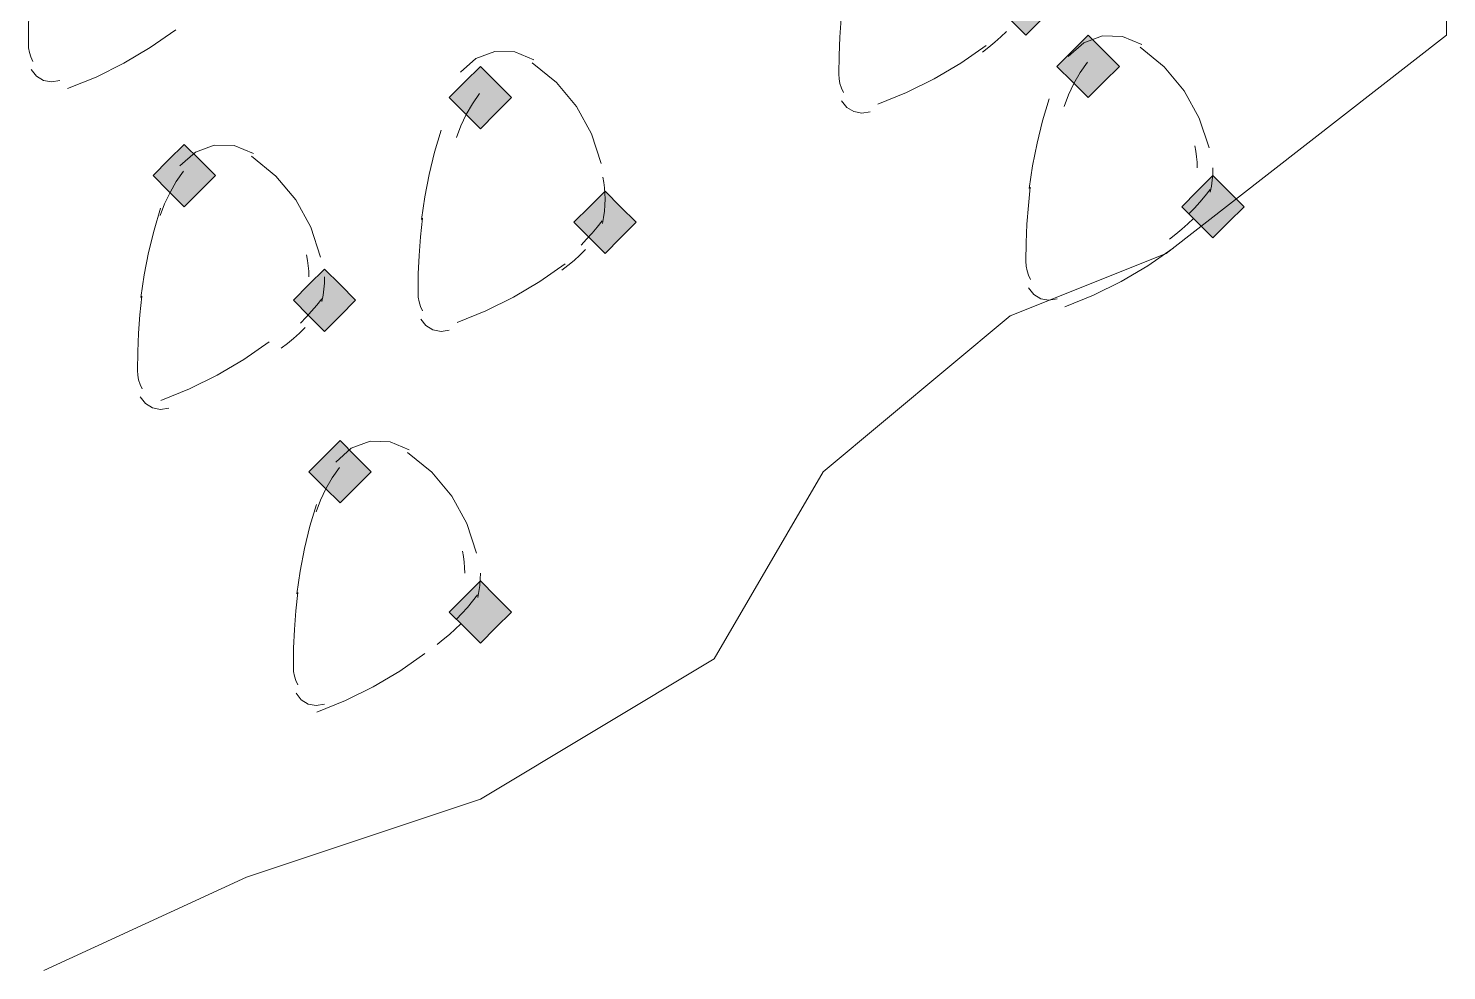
# Model space of a CAD drawing. Header units: millimetres. Extents: x 0 to 420, y 0 to 297.
# Drawn here: x 351.007 to 352.933, y 85.81 to 87.089 of the extents above; entities that cross this region are included whole.
import ezdxf

# ---------------------------------------------------------------- set-up
doc = ezdxf.new("R2010")
doc.units = ezdxf.units.MM

msp = doc.modelspace()

# ---------------------------------------------------------------- hatches: boundary and pattern name
for points in [[(352.3615, 87.1643), (352.3403, 87.1432), (352.3192, 87.122), (352.3403, 87.1008), (352.3615, 87.0797), (352.3827, 87.1008), (352.4038, 87.122), (352.3827, 87.1432), (352.3615, 87.1643)], [(352.4462, 87.0797), (352.425, 87.0585), (352.4038, 87.0373), (352.425, 87.0162), (352.4462, 86.995), (352.4673, 87.0162), (352.4885, 87.0373), (352.4673, 87.0585), (352.4462, 87.0797)], [(351.6207, 87.0373), (351.5995, 87.0162), (351.5783, 86.995), (351.5995, 86.9738), (351.6207, 86.9527), (351.6418, 86.9738), (351.663, 86.995), (351.6418, 87.0162), (351.6207, 87.0373)], [(351.2185, 86.9315), (351.1973, 86.9103), (351.1762, 86.8892), (351.1973, 86.868), (351.2185, 86.8468), (351.2397, 86.868), (351.2608, 86.8892), (351.2397, 86.9103), (351.2185, 86.9315)], [(352.6155, 86.8892), (352.5943, 86.868), (352.5732, 86.8468), (352.5943, 86.8257), (352.6155, 86.8045), (352.6367, 86.8257), (352.6578, 86.8468), (352.6367, 86.868), (352.6155, 86.8892)], [(351.79, 86.868), (351.7688, 86.8468), (351.7477, 86.8257), (351.7688, 86.8045), (351.79, 86.7833), (351.8112, 86.8045), (351.8323, 86.8257), (351.8112, 86.8468), (351.79, 86.868)], [(351.409, 86.7622), (351.3878, 86.741), (351.3667, 86.7198), (351.3878, 86.6987), (351.409, 86.6775), (351.4302, 86.6987), (351.4513, 86.7198), (351.4302, 86.741), (351.409, 86.7622)], [(351.4302, 86.5293), (351.409, 86.5082), (351.3878, 86.487), (351.409, 86.4658), (351.4302, 86.4447), (351.4513, 86.4658), (351.4725, 86.487), (351.4513, 86.5082), (351.4302, 86.5293)], [(351.6207, 86.3388), (351.5995, 86.3177), (351.5783, 86.2965), (351.5995, 86.2753), (351.6207, 86.2542), (351.6418, 86.2753), (351.663, 86.2965), (351.6418, 86.3177), (351.6207, 86.3388)]]:
    msp.add_hatch(color=7).paths.add_polyline_path(points)

# ---------------------------------------------------------------- linework, layer by layer
at = {"lineweight": 13}
for points in [[(351.0129, 87.1697), (351.0103, 87.1447), (351.0083, 87.1195), (351.0072, 87.0943), (351.0068, 87.0691)], [(351.028, 85.8097), (351.3032, 85.9367), (351.6207, 86.0425), (351.9382, 86.233), (352.0863, 86.487), (352.3403, 86.6987), (352.552, 86.7833), (352.933, 87.0797), (352.933, 87.1432)], [(352.1136, 87.1274), (352.1109, 87.1023), (352.109, 87.0772), (352.1079, 87.052), (352.1075, 87.0268)], [(351.0598, 87.0072), (351.0987, 87.0229), (351.1363, 87.0415), (351.1724, 87.0628), (351.2069, 87.0868)], [(352.3028, 87.0568), (352.3112, 87.0634), (352.3195, 87.0703), (352.3274, 87.0775), (352.3351, 87.0849)], [(351.0068, 87.0691), (351.0072, 87.0626), (351.0084, 87.0563), (351.0103, 87.0501), (351.013, 87.0442)], [(352.1605, 86.986), (352.1994, 87.0018), (352.237, 87.0203), (352.2731, 87.0417), (352.3075, 87.0657)], [(352.519, 87.0672), (352.493, 87.0781), (352.4658, 87.0787), (352.4401, 87.0693), (352.4191, 87.0506)], [(352.6103, 86.9266), (352.5971, 86.9672), (352.5766, 87.0041), (352.5496, 87.0366), (352.5166, 87.0635)], [(351.6935, 87.0461), (351.6675, 87.057), (351.6403, 87.0575), (351.6146, 87.0481), (351.5936, 87.0294)], [(351.0106, 87.033), (351.0177, 87.024), (351.0272, 87.0183), (351.0381, 87.0162), (351.0494, 87.0181)], [(351.7848, 86.9054), (351.7716, 86.946), (351.7511, 86.983), (351.7241, 87.0154), (351.691, 87.0423)], [(352.1075, 87.0268), (352.1079, 87.0203), (352.1091, 87.0139), (352.111, 87.0078), (352.1137, 87.0019)], [(352.4452, 87.0431), (352.4354, 87.0291), (352.4269, 87.0143), (352.4196, 86.9989), (352.4137, 86.983)], [(351.6197, 87.0007), (351.6099, 86.9867), (351.6013, 86.972), (351.5941, 86.9566), (351.5881, 86.9406)], [(352.1112, 86.9907), (352.1183, 86.9817), (352.1278, 86.976), (352.1388, 86.9738), (352.15, 86.9757)], [(352.393, 86.9931), (352.3841, 86.9632), (352.3767, 86.933), (352.3707, 86.9025), (352.3662, 86.8717)], [(351.5675, 86.9507), (351.5586, 86.9209), (351.5512, 86.8907), (351.5452, 86.8601), (351.5407, 86.8293)], [(351.3125, 86.919), (351.2865, 86.93), (351.2592, 86.9305), (351.2336, 86.9211), (351.2126, 86.9024)], [(352.5943, 86.8998), (352.5941, 86.9072), (352.5935, 86.9147), (352.5925, 86.9221), (352.5911, 86.9295)], [(351.4037, 86.7784), (351.3906, 86.819), (351.3701, 86.856), (351.3431, 86.8884), (351.31, 86.9153)], [(351.2175, 86.8949), (351.2077, 86.8809), (351.1992, 86.8662), (351.1919, 86.8508), (351.186, 86.8348)], [(352.612, 86.8665), (352.6135, 86.8747), (352.6146, 86.883), (352.6153, 86.8914), (352.6155, 86.8998)], [(351.79, 86.8574), (351.7898, 86.8649), (351.7892, 86.8724), (351.7882, 86.8798), (351.7868, 86.8871)], [(352.3676, 86.8734), (352.3649, 86.8483), (352.363, 86.8232), (352.3619, 86.798), (352.3615, 86.7727)], [(351.7865, 86.8242), (351.788, 86.8324), (351.7891, 86.8407), (351.7898, 86.849), (351.79, 86.8574)], [(352.5829, 86.8371), (352.5905, 86.845), (352.5979, 86.8531), (352.605, 86.8615), (352.6118, 86.8701)], [(351.1865, 86.8449), (351.1776, 86.8151), (351.1701, 86.7848), (351.1642, 86.7543), (351.1597, 86.7235)], [(351.5421, 86.8311), (351.5394, 86.806), (351.5375, 86.7808), (351.5364, 86.7556), (351.536, 86.7304)], [(351.7574, 86.7947), (351.765, 86.8026), (351.7724, 86.8108), (351.7795, 86.8191), (351.7863, 86.8277)], [(352.5568, 86.8028), (352.5652, 86.8094), (352.5734, 86.8163), (352.5814, 86.8235), (352.5891, 86.8309)], [(351.3878, 86.7516), (351.3876, 86.7591), (351.387, 86.7665), (351.386, 86.7739), (351.3846, 86.7813)], [(351.7313, 86.7605), (351.7397, 86.7671), (351.748, 86.774), (351.7559, 86.7811), (351.7636, 86.7886)], [(352.4144, 86.7109), (352.4534, 86.7266), (352.491, 86.7452), (352.5271, 86.7665), (352.5615, 86.7905)], [(351.589, 86.6897), (351.6279, 86.7054), (351.6655, 86.724), (351.7016, 86.7453), (351.736, 86.7693)], [(352.3615, 86.7727), (352.3619, 86.7663), (352.3631, 86.7599), (352.365, 86.7538), (352.3677, 86.7479)], [(351.4055, 86.7183), (351.407, 86.7266), (351.4081, 86.7348), (351.4088, 86.7432), (351.409, 86.7516)], [(352.3652, 86.7367), (352.3723, 86.7277), (352.3819, 86.7219), (352.3928, 86.7198), (352.404, 86.7217)], [(351.1611, 86.7252), (351.1584, 86.7002), (351.1565, 86.675), (351.1554, 86.6498), (351.155, 86.6246)], [(351.3764, 86.6889), (351.384, 86.6968), (351.3914, 86.7049), (351.3984, 86.7133), (351.4053, 86.7219)], [(351.536, 86.7304), (351.5364, 86.7239), (351.5376, 86.7176), (351.5395, 86.7115), (351.5422, 86.7056)], [(351.3503, 86.6547), (351.3587, 86.6612), (351.3669, 86.6681), (351.3749, 86.6753), (351.3826, 86.6827)], [(351.5397, 86.6943), (351.5468, 86.6854), (351.5563, 86.6796), (351.5673, 86.6775), (351.5785, 86.6794)], [(351.1868, 86.5839), (351.2257, 86.5996), (351.2633, 86.6182), (351.2994, 86.6395), (351.3339, 86.6635)], [(351.155, 86.6246), (351.1554, 86.6181), (351.1566, 86.6118), (351.1585, 86.6056), (351.1612, 86.5997)], [(351.1587, 86.5885), (351.1658, 86.5795), (351.1753, 86.5738), (351.1863, 86.5717), (351.1975, 86.5735)], [(351.5242, 86.5169), (351.4982, 86.5278), (351.4709, 86.5283), (351.4453, 86.519), (351.4242, 86.5002)], [(351.6154, 86.3763), (351.6023, 86.4168), (351.5818, 86.4538), (351.5547, 86.4862), (351.5217, 86.5132)], [(351.4292, 86.4927), (351.4194, 86.4787), (351.4109, 86.464), (351.4036, 86.4486), (351.3977, 86.4326)], [(351.3982, 86.4427), (351.3893, 86.4129), (351.3818, 86.3827), (351.3759, 86.3521), (351.3714, 86.3213)], [(351.5995, 86.3494), (351.5993, 86.3569), (351.5987, 86.3644), (351.5977, 86.3718), (351.5963, 86.3791)], [(351.6171, 86.3161), (351.6187, 86.3244), (351.6198, 86.3327), (351.6205, 86.341), (351.6207, 86.3494)], [(351.3727, 86.3231), (351.3701, 86.298), (351.3682, 86.2728), (351.3671, 86.2476), (351.3667, 86.2224)], [(351.5881, 86.2868), (351.5957, 86.2946), (351.603, 86.3028), (351.6101, 86.3111), (351.6169, 86.3198)], [(351.562, 86.2525), (351.5704, 86.2591), (351.5786, 86.266), (351.5866, 86.2731), (351.5943, 86.2806)], [(351.3984, 86.1605), (351.4374, 86.1763), (351.475, 86.1948), (351.5111, 86.2161), (351.5455, 86.2401)], [(351.3667, 86.2224), (351.3671, 86.2159), (351.3682, 86.2096), (351.3702, 86.2035), (351.3729, 86.1976)], [(351.3704, 86.1863), (351.3775, 86.1774), (351.387, 86.1716), (351.3979, 86.1695), (351.4092, 86.1714)]]:
    msp.add_lwpolyline(points, dxfattribs=at)
at = {"lineweight": 0}
for points in [[(352.3615, 87.1643), (352.3403, 87.1432), (352.3192, 87.122), (352.3403, 87.1008), (352.3615, 87.0797), (352.3827, 87.1008), (352.4038, 87.122), (352.3827, 87.1432)], [(352.4462, 87.0797), (352.425, 87.0585), (352.4038, 87.0373), (352.425, 87.0162), (352.4462, 86.995), (352.4673, 87.0162), (352.4885, 87.0373), (352.4673, 87.0585)], [(351.6207, 87.0373), (351.5995, 87.0162), (351.5783, 86.995), (351.5995, 86.9738), (351.6207, 86.9527), (351.6418, 86.9738), (351.663, 86.995), (351.6418, 87.0162)], [(351.2185, 86.9315), (351.1973, 86.9103), (351.1762, 86.8892), (351.1973, 86.868), (351.2185, 86.8468), (351.2397, 86.868), (351.2608, 86.8892), (351.2397, 86.9103)], [(352.6155, 86.8892), (352.5943, 86.868), (352.5732, 86.8468), (352.5943, 86.8257), (352.6155, 86.8045), (352.6367, 86.8257), (352.6578, 86.8468), (352.6367, 86.868)], [(351.79, 86.868), (351.7688, 86.8468), (351.7477, 86.8257), (351.7688, 86.8045), (351.79, 86.7833), (351.8112, 86.8045), (351.8323, 86.8257), (351.8112, 86.8468)], [(351.409, 86.7622), (351.3878, 86.741), (351.3667, 86.7198), (351.3878, 86.6987), (351.409, 86.6775), (351.4302, 86.6987), (351.4513, 86.7198), (351.4302, 86.741)], [(351.4302, 86.5293), (351.409, 86.5082), (351.3878, 86.487), (351.409, 86.4658), (351.4302, 86.4447), (351.4513, 86.4658), (351.4725, 86.487), (351.4513, 86.5082)], [(351.6207, 86.3388), (351.5995, 86.3177), (351.5783, 86.2965), (351.5995, 86.2753), (351.6207, 86.2542), (351.6418, 86.2753), (351.663, 86.2965), (351.6418, 86.3177)]]:
    msp.add_lwpolyline(points, close=True, dxfattribs=at)

doc.saveas('drawing.dxf')
